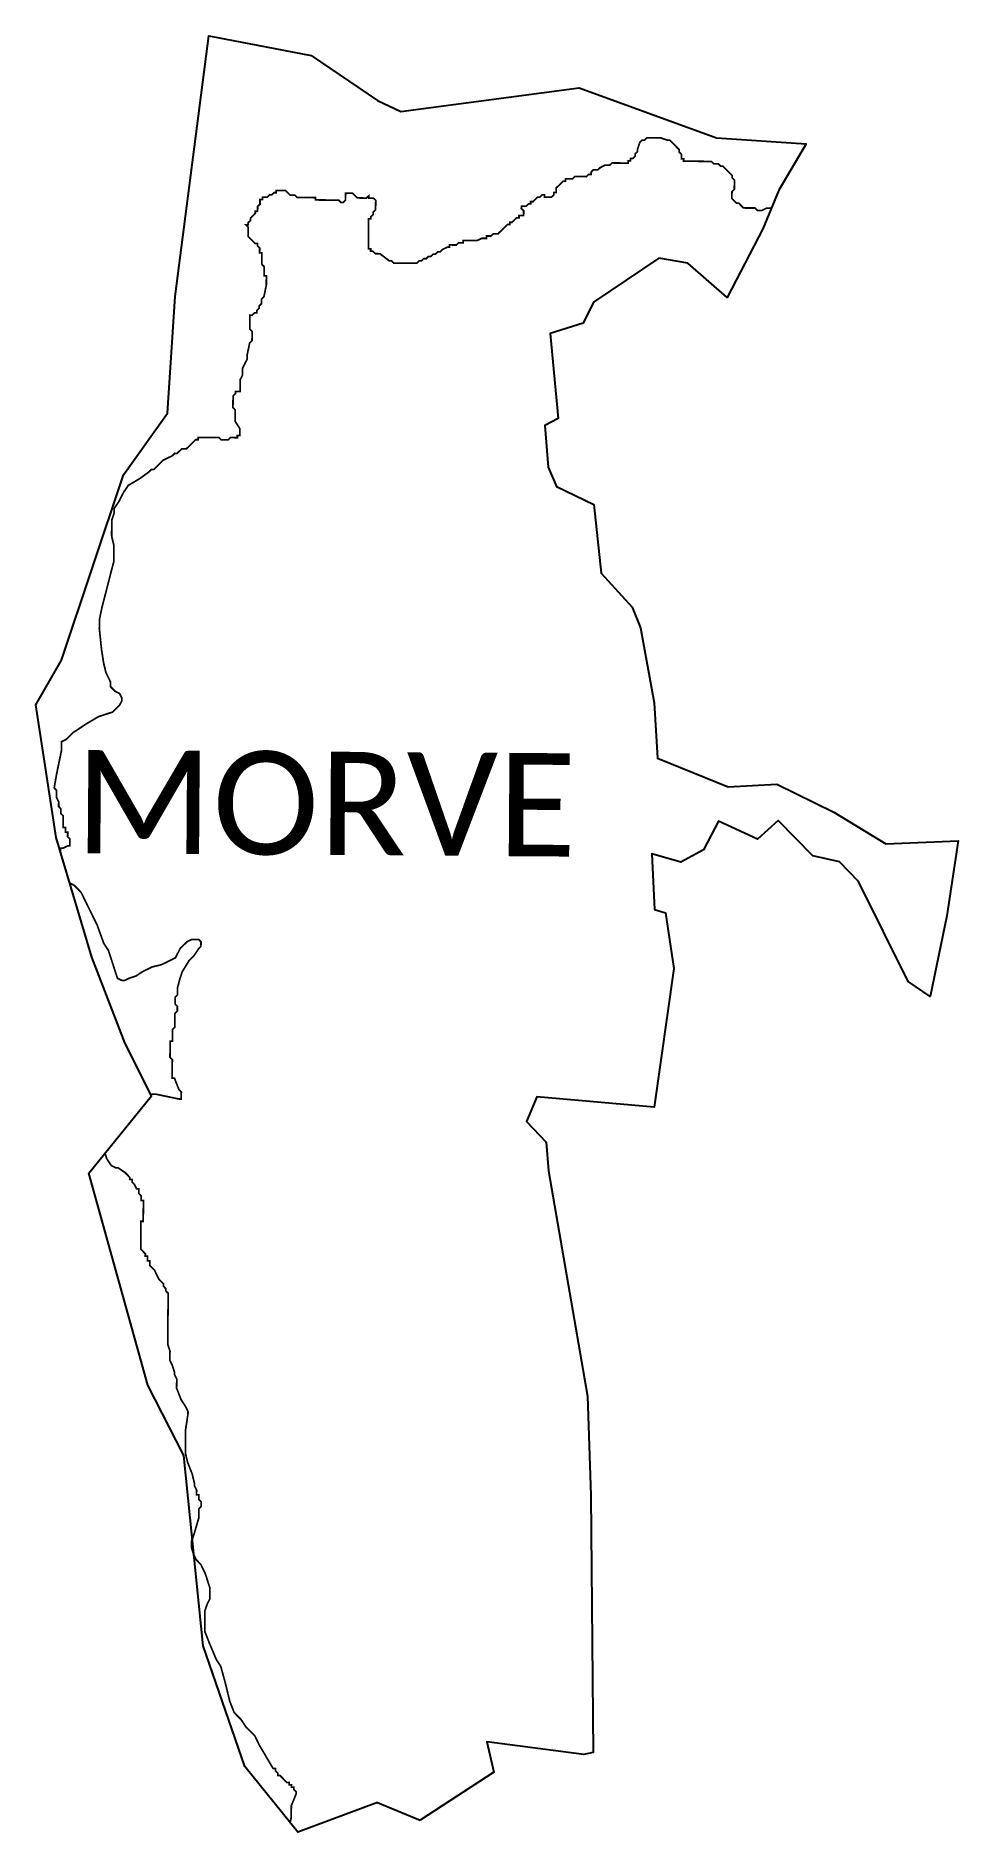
# Model space of a CAD drawing. Header units: metres. Extents: x 330219 to 331830, y 1798006 to 1801143.
import ezdxf

# ---------------------------------------------------------------- set-up
doc = ezdxf.new("R2010")
doc.units = ezdxf.units.M
for name, color, linetype in [('HAZARDS LINE', 1, 'Continuous'), ('village', 3, 'Continuous'), ('VILLAGE NAME', 250, 'Continuous')]:
    doc.layers.add(name, color=color, linetype=linetype)
doc.styles.get("Standard").update_dxf_attribs({"font": 'simplex.shx'})

msp = doc.modelspace()

# ---------------------------------------------------------------- linework, layer by layer
at = {"color": 3, "true_color": 0x00ff00, "flags": 128}
msp.add_lwpolyline([(330816.3, 1798057.4), (330890.9, 1798026.7)], dxfattribs=at)
at = {"layer": 'HAZARDS LINE', "lineweight": 18, "const_width": 3}
for points in [[(331504.3, 1800842.4), (331503.9, 1800842.1), (331495.8, 1800842.2), (331487.7, 1800838.2), (331479.6, 1800838.3), (331475.6, 1800842.4), (331455.4, 1800842.5), (331451.4, 1800846.6), (331447.4, 1800850.7), (331443.3, 1800850.7), (331439.3, 1800854.8), (331435.3, 1800858.8), (331435.4, 1800871), (331439.5, 1800875), (331439.6, 1800891.1), (331435.6, 1800895.2), (331435.6, 1800899.3), (331431.6, 1800903.3), (331427.6, 1800907.4), (331419.6, 1800915.5), (331415.6, 1800915.6), (331411.5, 1800919.7), (331403.5, 1800919.7), (331399.5, 1800923.8), (331351, 1800924.2), (331351, 1800928.2), (331347, 1800928.2), (331347, 1800936.3), (331343, 1800940.4), (331343, 1800944.4), (331339, 1800948.5), (331335, 1800952.6), (331331, 1800956.7), (331327, 1800960.7), (331323, 1800960.8), (331310.9, 1800964.9), (331286.6, 1800965.1), (331282.6, 1800961.1), (331278.5, 1800961.1), (331274.4, 1800957.1), (331270.3, 1800945), (331270.3, 1800941), (331266.2, 1800937), (331266.2, 1800932.9), (331262.1, 1800928.9), (331258.1, 1800928.9), (331258, 1800924.9), (331254, 1800924.9), (331254, 1800920.9), (331225.7, 1800921.1), (331221.6, 1800917.1), (331213.5, 1800917.2), (331205.4, 1800913.2), (331201.3, 1800909.2), (331193.3, 1800909.2), (331189.2, 1800905.2), (331189.1, 1800901.2), (331185.1, 1800901.2), (331181, 1800897.2), (331160.8, 1800897.4), (331156.8, 1800893.4), (331144.6, 1800893.5), (331144.6, 1800889.4), (331140.6, 1800889.5), (331136.5, 1800885.4), (331132.4, 1800881.4), (331128.3, 1800877.4), (331128.3, 1800869.3), (331124.2, 1800869.4), (331124.2, 1800865.3), (331120.1, 1800861.3), (331108, 1800861.4), (331108, 1800865.5), (331104, 1800865.5), (331099.9, 1800861.5), (331095.9, 1800861.5), (331087.7, 1800853.5), (331083.7, 1800853.5), (331083.7, 1800849.5), (331079.6, 1800849.5), (331075.6, 1800845.5), (331067.5, 1800845.6), (331067.4, 1800841.5), (331071.5, 1800837.5), (331071.4, 1800829.4), (331063.3, 1800829.4), (331063.3, 1800825.4), (331059.2, 1800825.4), (331055.2, 1800821.4), (331051.1, 1800817.4), (331047.1, 1800817.4), (331047, 1800813.4), (331043, 1800813.4), (331038.9, 1800809.4), (331034.8, 1800805.4), (331030.8, 1800801.4), (331026.7, 1800797.4), (331018.6, 1800797.5), (331014.5, 1800793.5), (331006.5, 1800793.5), (331006.4, 1800789.5), (330998.3, 1800789.5), (330990.2, 1800785.6), (330966, 1800785.7), (330965.9, 1800781.7), (330957.9, 1800781.8), (330953.8, 1800777.8), (330941.7, 1800777.9), (330941.6, 1800773.8), (330937.6, 1800773.8), (330929.5, 1800769.9), (330925.4, 1800765.9), (330921.4, 1800765.9), (330917.3, 1800761.9), (330913.3, 1800761.9), (330909.2, 1800757.9), (330905.1, 1800757.9), (330901.1, 1800753.9), (330897, 1800754), (330893, 1800750), (330888.9, 1800750), (330884.8, 1800746), (330844.4, 1800746.3), (330840.4, 1800750.4), (330836.4, 1800750.4), (330820.3, 1800762.6), (330812.2, 1800762.7), (330808.2, 1800766.8), (330804.2, 1800766.8), (330804.2, 1800770.9), (330800.2, 1800770.9), (330800.6, 1800823.4), (330804.6, 1800823.4), (330804.7, 1800827.4), (330808.7, 1800831.4), (330808.8, 1800835.5), (330812.8, 1800839.5), (330813, 1800855.7), (330809, 1800859.7), (330800.9, 1800859.8), (330800.9, 1800863.8), (330796.8, 1800859.8), (330780.7, 1800860), (330776.7, 1800864), (330772.7, 1800868.1), (330760.5, 1800868.2), (330760.4, 1800856.1), (330756.4, 1800852.1), (330752.3, 1800852.1), (330748.3, 1800856.2), (330707.9, 1800856.5), (330707.9, 1800860.5), (330675.6, 1800860.8), (330671.6, 1800864.9), (330663.5, 1800864.9), (330659.5, 1800869), (330655.5, 1800873.1), (330639.3, 1800873.2), (330639.3, 1800869.2), (330635.3, 1800869.2), (330631.2, 1800865.2), (330627.2, 1800865.2), (330623.1, 1800861.2), (330615, 1800861.3), (330615, 1800857.2), (330610.9, 1800857.3), (330610.9, 1800849.2), (330606.8, 1800845.2), (330606.7, 1800837.1), (330602.7, 1800837.1), (330602.7, 1800833.1), (330594.5, 1800825.1), (330594.5, 1800821), (330590.4, 1800817), (330590.4, 1800813), (330586.3, 1800813), (330590.3, 1800808.9), (330590.2, 1800792.8), (330594.2, 1800788.7), (330602.2, 1800780.5), (330606.3, 1800780.5), (330606.3, 1800776.5), (330610.3, 1800772.4), (330610.2, 1800764.3), (330614.2, 1800764.3), (330614.1, 1800744.1), (330618.1, 1800740), (330618, 1800723.8), (330622, 1800723.8), (330621.9, 1800707.6), (330617.7, 1800687.5), (330613.6, 1800683.4), (330613.5, 1800675.4), (330609.5, 1800671.4), (330609.4, 1800667.3), (330605.4, 1800663.3), (330605.3, 1800659.3), (330601.3, 1800659.3), (330597.2, 1800655.3), (330593.2, 1800655.3), (330593, 1800631.1), (330597, 1800627), (330596.9, 1800610.8), (330592.8, 1800606.8), (330588.6, 1800586.6), (330588.5, 1800578.6), (330580.3, 1800562.5), (330580.2, 1800550.3), (330576.1, 1800542.3), (330576, 1800522.1), (330567.9, 1800522.1), (330567.9, 1800518.1), (330563.8, 1800514.1), (330563.6, 1800493.9), (330567.6, 1800489.8), (330567.5, 1800469.6), (330575.5, 1800457.4), (330575.4, 1800445.3), (330571.3, 1800445.3), (330571.3, 1800441.3), (330559.2, 1800441.4), (330555.1, 1800437.4), (330543, 1800437.5), (330539, 1800441.5), (330502.6, 1800441.8), (330502.6, 1800437.8), (330498.5, 1800437.8), (330490.4, 1800429.8), (330486.3, 1800425.8), (330482.2, 1800421.8), (330474.1, 1800421.8), (330470.1, 1800417.8), (330466, 1800413.8), (330462, 1800413.9), (330457.9, 1800409.8), (330449.8, 1800405.9), (330441.7, 1800401.9), (330425.4, 1800385.8), (330421.3, 1800385.9), (330417.3, 1800381.9), (330401, 1800369.9), (330380.7, 1800357.9), (330372.5, 1800345.8), (330368.4, 1800337.8), (330364.3, 1800329.7), (330356.1, 1800317.7), (330356.1, 1800309.6), (330351.9, 1800297.5), (330351.7, 1800269.2), (330355.6, 1800253), (330355.4, 1800224.7), (330351.2, 1800208.6), (330334.6, 1800144.1), (330330.4, 1800123.9), (330330.2, 1800107.7), (330334, 1800071.3), (330337.8, 1800047), (330341.8, 1800030.8), (330349.7, 1800014.6), (330349.6, 1800006.5), (330357.7, 1799998.4), (330365.7, 1799994.3), (330369.7, 1799986.2), (330369.7, 1799982.1), (330365.6, 1799974.1), (330353.3, 1799962), (330329, 1799954.2), (330308.7, 1799942.2), (330284.4, 1799926.2), (330272.1, 1799914.2), (330264, 1799910.2), (330263.9, 1799894), (330255.5, 1799853.7), (330251.3, 1799829.5), (330255.3, 1799825.4), (330255.2, 1799813.3), (330259.2, 1799805.2), (330259.1, 1799797.1), (330263.1, 1799793), (330263, 1799784.9), (330267, 1799780.8), (330266.9, 1799760.6), (330270.9, 1799760.6), (330270.9, 1799752.5), (330274.9, 1799752.5), (330274.8, 1799744.4), (330278.8, 1799740.3), (330278.8, 1799728.2), (330274.7, 1799728.2), (330266.6, 1799724.3), (330262.6, 1799724.3), (330262.5, 1799720.3), (330261.6, 1799719.4)], [(330278.3, 1799663.5), (330286.3, 1799659.4), (330298.3, 1799647.2), (330310.2, 1799622.9), (330326.2, 1799590.4), (330338, 1799558), (330346, 1799545.8), (330353.9, 1799521.5), (330357.8, 1799509.3), (330361.8, 1799497.2), (330369.8, 1799493.1), (330373.9, 1799493), (330382, 1799497), (330394.1, 1799501), (330406.3, 1799509), (330422.6, 1799516.9), (330438.8, 1799520.8), (330463.1, 1799532.8), (330471.3, 1799548.9), (330483.5, 1799560.9), (330491.6, 1799564.9), (330503.8, 1799564.8), (330507.8, 1799560.7), (330507.7, 1799552.6), (330503.6, 1799548.6), (330495.5, 1799536.5), (330487.3, 1799528.5), (330475, 1799508.4), (330470.9, 1799496.3), (330466.7, 1799480.2), (330466.6, 1799468.1), (330462.6, 1799464.1), (330462.5, 1799451.9), (330466.5, 1799447.9), (330466.4, 1799439.8), (330462.3, 1799435.8), (330462.1, 1799411.5), (330458.1, 1799407.5), (330457.9, 1799387.3), (330453.9, 1799387.3), (330453.6, 1799359), (330457.7, 1799355), (330457.4, 1799322.6), (330461.4, 1799322.6), (330469.4, 1799302.3), (330473.4, 1799298.3), (330473.3, 1799286.1), (330469.2, 1799286.2), (330428.9, 1799294.6), (330419.9, 1799294.6)], [(330340.2, 1799191.3), (330343.1, 1799182.1), (330351.1, 1799169.9), (330359.2, 1799165.8), (330363.2, 1799165.8), (330375.3, 1799157.6), (330379.3, 1799153.5), (330383.3, 1799149.4), (330383.3, 1799145.4), (330387.3, 1799145.4), (330387.3, 1799141.3), (330391.3, 1799137.2), (330395.3, 1799129.1), (330399.3, 1799129.1), (330399.2, 1799121), (330403.2, 1799116.9), (330403.2, 1799108.9), (330407.2, 1799108.8), (330406.9, 1799072.5), (330402.9, 1799072.5), (330402.5, 1799024), (330406.5, 1799019.9), (330410.5, 1799015.8), (330410.5, 1799011.8), (330414.5, 1799011.8), (330414.5, 1799003.7), (330418.5, 1799003.7), (330418.4, 1798995.6), (330426.5, 1798987.4), (330430.4, 1798979.3), (330434.4, 1798971.2), (330442.4, 1798963.1), (330442.4, 1798959), (330446.4, 1798954.9), (330446.4, 1798950.9), (330450.4, 1798946.8), (330449.7, 1798857.9), (330453.6, 1798845.8), (330453.5, 1798829.6), (330457.5, 1798821.5), (330461.4, 1798809.3), (330461.4, 1798805.3), (330465.4, 1798797.2), (330465.2, 1798781), (330473.2, 1798760.7), (330481.2, 1798748.5), (330485.1, 1798740.4), (330485.1, 1798736.4), (330480.8, 1798708.1), (330480.5, 1798667.7), (330484.4, 1798651.5), (330492.4, 1798631.2), (330496.3, 1798615), (330496.2, 1798611), (330500.2, 1798602.9), (330500.1, 1798594.8), (330504.2, 1798594.8), (330504.1, 1798586.7), (330508.1, 1798582.6), (330508.1, 1798574.5), (330504, 1798570.5), (330503.9, 1798554.4), (330495.6, 1798526.1), (330491.4, 1798514), (330491.3, 1798501.9), (330495.3, 1798489.8), (330499.3, 1798481.6), (330507.3, 1798473.5), (330515.2, 1798457.3), (330523.1, 1798433), (330523, 1798412.8), (330518.9, 1798404.7), (330514.7, 1798392.6), (330514.4, 1798356.2), (330522.4, 1798336), (330534.3, 1798307.6), (330542.2, 1798295.4), (330550.1, 1798267), (330557.9, 1798234.6), (330565.8, 1798214.4), (330577.9, 1798202.2), (330585.9, 1798190), (330597.9, 1798177.7), (330601.9, 1798173.7), (330609.8, 1798157.4), (330633.8, 1798116.8), (330637.8, 1798116.8), (330637.8, 1798112.8), (330641.8, 1798108.7), (330641.8, 1798104.7), (330645.8, 1798104.6), (330653.8, 1798096.5), (330657.8, 1798092.4), (330661.9, 1798092.4), (330661.8, 1798088.3), (330665.9, 1798088.3), (330665.8, 1798084.3), (330669.9, 1798084.2), (330669.9, 1798080.2), (330673.9, 1798076.1), (330673.8, 1798072.1), (330665.6, 1798051.9), (330665.4, 1798031.7), (330663.6, 1798022.7)]]:
    msp.add_lwpolyline(points, dxfattribs=at)
at = {"layer": 'village', "color": 3, "true_color": 0x00ff00}
for points in [[(330816.3, 1798057.4, 0), (330677.2, 1798005.8, 0), (330584.2, 1798120.5, 0), (330511.5, 1798331.1, 0), (330477.9, 1798663.3, 0), (330414.7, 1798786.2, 0), (330312, 1799156.6, 0), (330421.5, 1799291.5, 0), (330375.5, 1799383.2, 0), (330317.1, 1799533.7, 0), (330254.6, 1799743, 0), (330233.1, 1799884, 0), (330219.4, 1799974.4, 0), (330264.3, 1800052.8, 0), (330372.3, 1800376.1, 0), (330449, 1800484, 0), (330462.6, 1800687.7, 0), (330521.6, 1801143, 0), (330621.4, 1801123.9, 0), (330700, 1801108.8, 0), (330816.1, 1801030, 0), (330856.6, 1801010.9, 0), (331168.7, 1801052.2, 0), (331408.6, 1800965.1, 0), (331565.2, 1800954.3, 0), (331517.2, 1800873.6, 0), (331489.4, 1800805.9, 0), (331426.7, 1800686.4, 0), (331358.2, 1800746.3, 0), (331307.6, 1800755, 0), (331193.6, 1800677.7, 0), (331175.5, 1800641, 0), (331118, 1800623.3, 0), (331131.5, 1800475, 0), (331108.5, 1800462.3, 0), (331114, 1800389.5, 0)], [(331114, 1800389.5, 0), (331129.1, 1800355.8, 0), (331194.2, 1800324.5, 0), (331207, 1800204.5, 0), (331261.2, 1800145.2, 0), (331275.3, 1800108.9, 0), (331299.6, 1799977.9, 0), (331305, 1799881.8, 0), (331428.9, 1799831.3, 0), (331513.9, 1799835.9, 0), (331613.3, 1799787.3, 0), (331704.1, 1799732.1, 0), (331830.4, 1799737.3, 0), (331810.8, 1799606.3, 0), (331781.4, 1799465.5, 0), (331743.3, 1799491.7, 0), (331656.2, 1799666.3, 0), (331623.4, 1799700.5, 0), (331576.6, 1799710.7, 0), (331516.1, 1799772.5, 0), (331480, 1799740.3, 0), (331411.9, 1799771.2, 0), (331385.4, 1799721.3, 0), (331346.3, 1799699.8, 0), (331295.1, 1799714.4, 0), (331299.9, 1799616.9, 0), (331319.4, 1799611.6, 0), (331334, 1799514.2, 0), (331299.7, 1799272.1, 0), (331094.5, 1799290, 0), (331076.7, 1799247, 0), (331111, 1799210.8, 0), (331114.6, 1799160.7, 0), (331182.9, 1798767.3, 0), (331188.8, 1798594.2, 0), (331192.7, 1798144.9, 0), (331176.7, 1798141.1, 0), (331007, 1798163.7, 0), (331019.3, 1798110.2, 0), (330890.9, 1798026.7, 0)]]:
    msp.add_polyline3d(points, dxfattribs=at)

# ---------------------------------------------------------------- texts
at = {"layer": 'VILLAGE NAME', "insert": (330288.2, 1799895.8), "char_height": 180.345, "attachment_point": 1, "rotation": 359.6139}
msp.add_mtext_dynamic_manual_height_columns('{\\fCalibri|b0|i0|c0|p34;MORVE}', width=1779.605, gutter_width=901.7, heights=[0], dxfattribs=at)

doc.saveas('drawing.dxf')
